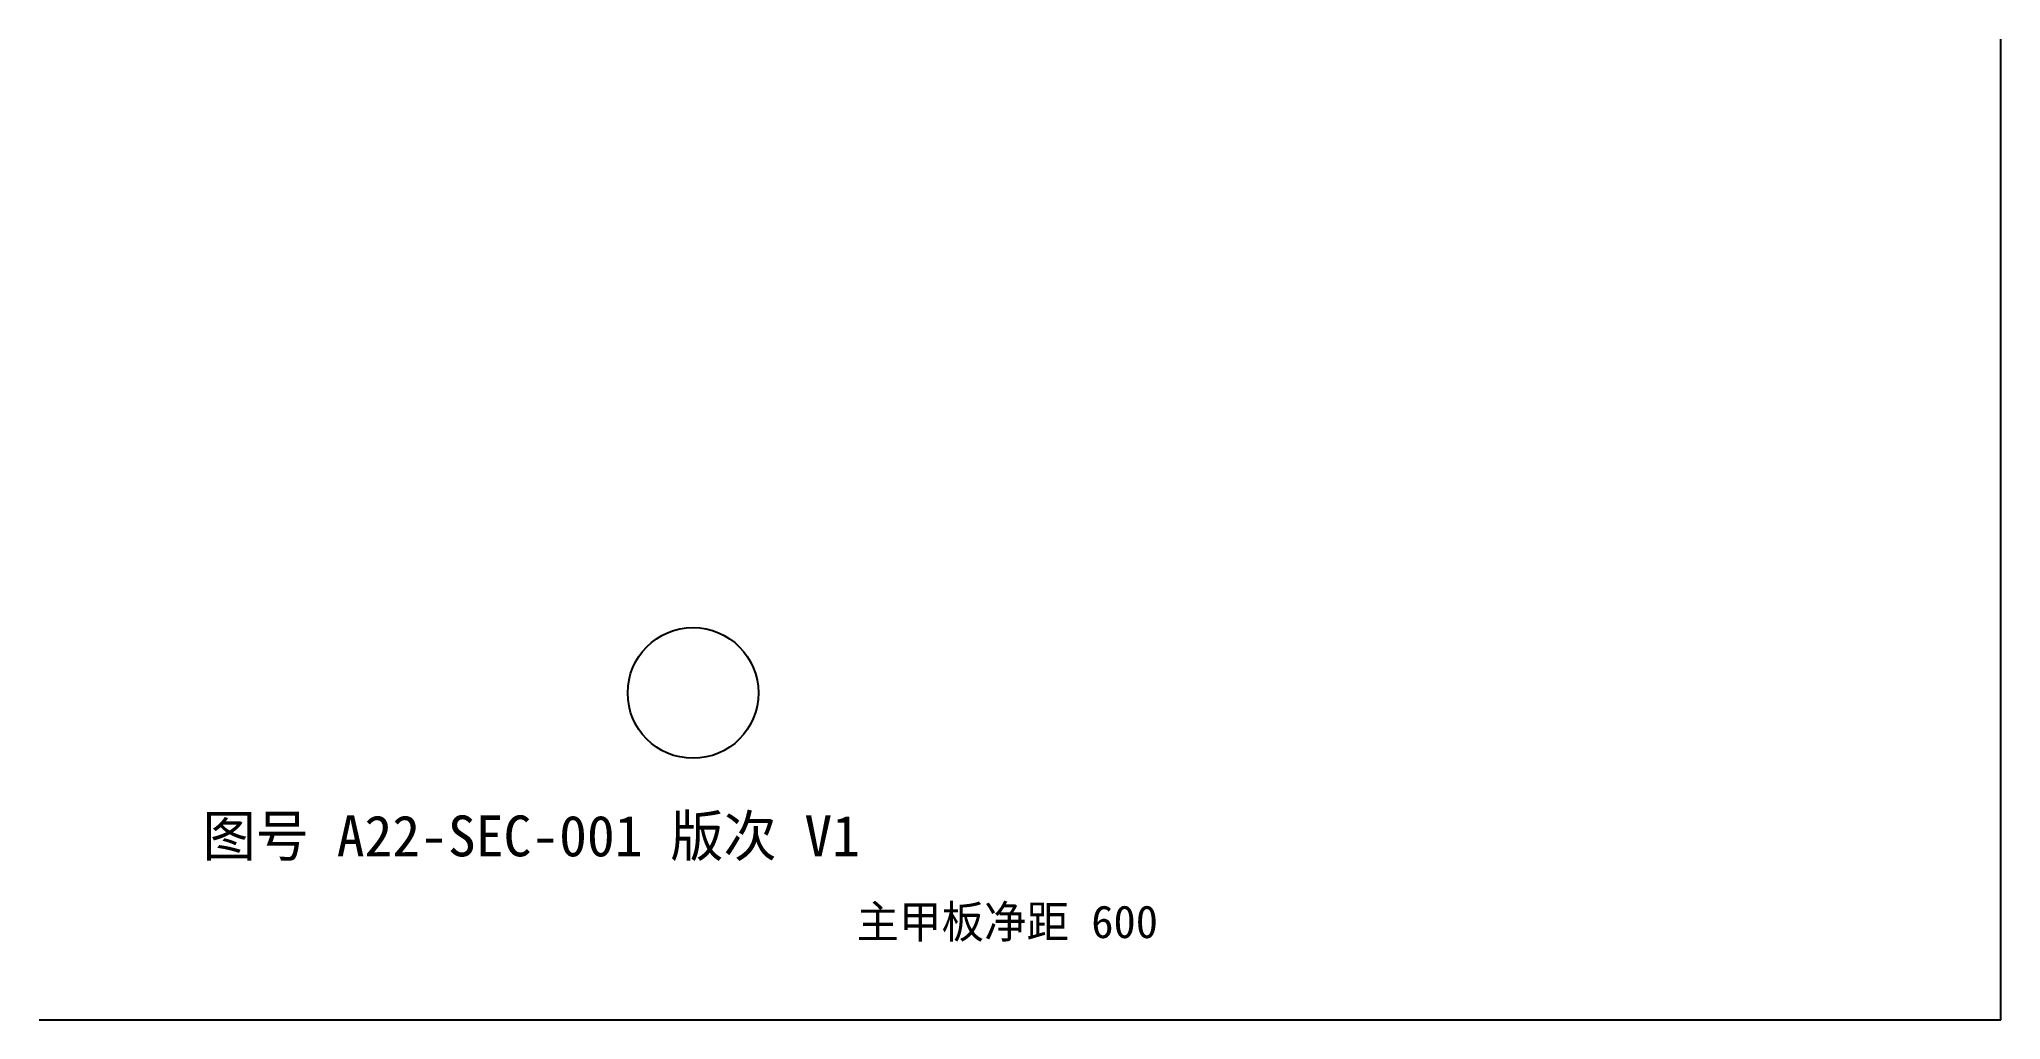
# Model space of a CAD drawing. Header units: metres. Extents: x 0 to 120, y 0 to 60.
import ezdxf

# ---------------------------------------------------------------- set-up
doc = ezdxf.new("R2010")
doc.units = ezdxf.units.M
for name, color, linetype in [('DIM-MAIN', 7, 'Continuous'), ('S-HULL', 7, 'Continuous'), ('TITLE', 7, 'Continuous')]:
    doc.layers.add(name, color=color, linetype=linetype)

msp = doc.modelspace()

# ---------------------------------------------------------------- linework, layer by layer
at = {"layer": 'S-HULL'}
for p, q in [((120, 0), (120, 60)), ((0, 0), (120, 0))]:
    msp.add_line(p, q, dxfattribs=at)
msp.add_circle((40, 20), 4, dxfattribs=at)

# ---------------------------------------------------------------- texts
at = {"layer": 'DIM-MAIN'}
msp.add_text('主甲板净距 600', height=2, dxfattribs=at).set_placement((50, 5))
at = {"layer": 'TITLE'}
msp.add_text('图号 A22-SEC-001 版次 V1', height=2.5, dxfattribs=at).set_placement((10, 10))

doc.saveas('drawing.dxf')
